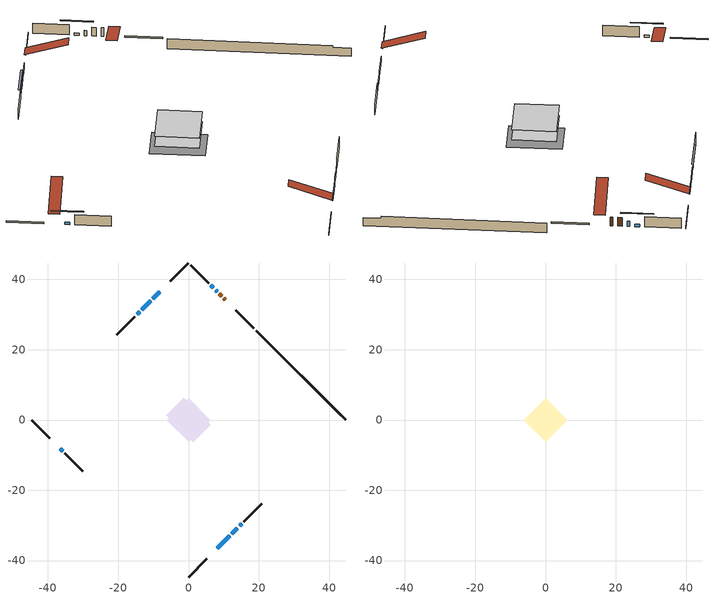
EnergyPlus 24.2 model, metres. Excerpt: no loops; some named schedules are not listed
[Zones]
conditioned space
 floor adiabatic (AdiabaticFloorConstruction): -6.22,0 0,6.22 6.22,0 0,-6.22 z0.98
 floor foundation (Slab1 construction): -6.36,1.33 -1.33,6.36 6.36,-1.33 1.33,-6.36 z-1.4
 wall outside (RimJoist1 construction): 0,-44.7 5.21,-39.48 / -44.7,0 -39.48,-5.21 / 0,44.7 -5.21,39.48 / 18.61,26.09 13.39,31.3 z0.98:1.28
 wall outside (AdiabaticWallConstruction 1): 10.48,34.21 10.09,34.6 / 9.44,35.26 8.8,35.9 z0.98:3.01
 wall outside (AdiabaticWallConstruction): 8.14,36.55 7.75,36.94 / -8.12,36.57 -10.16,34.54 / -10.81,33.88 -13.27,31.43 / 8.12,-36.57 11.68,-33.02 / 12.34,-32.36 13.92,-30.77 / 14.58,-30.12 15.1,-29.59 z0.98:2.2; -36.57,-8.12 -35.85,-8.84 / 7.1,37.6 6.38,38.32 / -13.92,30.77 -14.64,30.05 z0.98:1.54
 wall outside (Wall1 construction): 15.76,-28.94 20.82,-23.87 / -35.2,-9.5 -30.13,-14.56 / -15.3,29.4 -20.36,24.33 / 5.72,38.97 0.66,44.04 z0.98:3.42
 wall foundation (FoundationWall1 construction): 19.26,25.43,-1.4 19.26,25.43,0.98 42.15,2.54,0.98 42.15,2.54,0.51 44.7,0,0.51 44.7,0,-1.4
 window (WindowConstruction 5): 8.14,36.55 7.75,36.94 z0.98:2.2
 window (WindowConstruction 8): -36.57,-8.12 -35.85,-8.84 z0.98:1.54
 window (WindowConstruction): -8.12,36.57 -10.16,34.54 z0.98:2.2
 window (WindowConstruction 1): -10.82,33.88 -13.27,31.43 z0.98:2.2
 window (WindowConstruction 2): 8.12,-36.57 11.68,-33.02 z0.98:2.2
 window (WindowConstruction 3): 12.34,-32.36 13.92,-30.78 z0.98:2.2
 window (WindowConstruction 4): 14.58,-30.12 15.1,-29.59 z0.98:2.2
 window (WindowConstruction 6): 7.1,37.6 6.38,38.32 z0.98:1.54
 window (WindowConstruction 7): -13.92,30.77 -14.64,30.05 z0.98:1.54
 door (Door): 10.48,34.21 10.09,34.6 z0.98:3.01
 door (Door 1): 9.44,35.26 8.8,35.89 z0.98:3.01
 ceiling adiabatic (AdiabaticFloorConstruction): 0,-6.22 6.22,0 0,6.22 -6.22,0 z0.98
attic - vented
 floor to conditioned space (Floor1 construction Reversed): -6.22,0 0,6.22 6.22,0 0,-6.22 z3.42
 roof outside (Roof1 construction): 7.47,-37.23,3.42 1.41,-31.17,6.27 -0.18,-32.77,6.27 5.87,-38.82,3.42; -37.23,-7.47,3.42 -31.17,-1.41,6.27 -32.77,0.18,6.27 -38.82,-5.87,3.42; -7.47,37.23,3.42 -1.41,31.17,6.27 0.18,32.77,6.27 -5.87,38.82,3.42; 11.14,33.56,3.42 5.08,27.5,6.27 6.68,25.91,6.27 12.73,31.96,3.42
shading: -33.92,-10.78 -38.51,-6.19 -38.72,-6.4 -34.13,-10.99 z4.28; 4.44,40.25 9.03,35.66 9.25,35.87 4.65,40.46 z4.28; -16.58,28.12 -11.99,32.71 -12.2,32.92 -16.79,28.33 z4.28
[Building]
Building 1: Terrain=Suburbs
[Site:Location]
Montreal Intl AP_QC: Latitude {deg}=45.47; Longitude {deg}=-73.74; Time Zone {hr}=-5; Elevation {m}=36; Keep Site Location Information=Yes
[Site:GroundTemperature:Shallow]
2.07863, -0.316383, -0.508184, 0.628371, 5.19101, 9.73239, 13.6695, 16.1636, 16.3755, 14.347, 10.5102, 6.10817
[Site:WaterMainsTemperature]
Calculation Method=Schedule; Temperature Schedule=mains temperature schedule
[Material] Roughness=Rough; Thermal Absorptance=0.9
Name | Thickness {m} | Conductivity {W/m-K} | Density {kg/m3} | Specific Heat {J/kg-K} | Solar Absorptance | Visible Absorptance
asphalt or fiberglass shingles | 0.00635 | 0.162714 | 1121.4 | 1465.45 | 0.4 | 0.4
ceiling loosefill ins | 0.0846667 | 0.0480833 | 16.02 | 1046.75 | 0.7 | 0.7
ceiling stud and cavity | 0.1397 | 0.0800577 | 65.682 | 1177.47 | 0.7 | 0.7
concrete 4.0 in. | 0.1016 | 1.803125 | 2242.8 | 837.4 | 0.7 | 0.7
concrete 8.0 in. | 0.2032 | 1.803125 | 2242.8 | 837.4 | 0.7 | 0.7
door material | 0.04445 | 0.0451087 | 512.64 | 1214.23 | 0.7 | 0.7
door material 1 | 0.04445 | 0.188738 | 512.64 | 1214.23 | 0.7 | 0.7
exterior vertical ins | 0.000571448 | 0.029427 | 32.04 | 1214.23 | 0.7 | 0.7
floor covering | 0.0127 | 0.0433444 | 54.468 | 1339.84 | 0.6 | 0.6
floor rigid ins; wall rigid ins | 0.512978 | 0.029427 | 32.04 | 1214.23 | 0.7 | 0.7
floor stud and cavity | 0.1397 | 1.75129 | 37.0049 | 1207.88 | 0.7 | 0.7
furniture material conditioned space 1 | 0.1524 | 0.115458 | 640.8 | 1214.23 | 0.6 | 0.6
gypsum board | 0.0127 | 0.160291 | 801 | 837.4 | 0.6 | 0.6
gypsum board 1 | 0.0127 | 0.160291 | 801 | 837.4 | 0.7 | 0.7
osb sheathing 0.5 in. | 0.0127 | 0.115458 | 512.64 | 1214.23 | 0.7 | 0.7
osb sheathing 0.75 in. | 0.01905 | 0.115458 | 512.64 | 1214.23 | 0.7 | 0.7
osb sheathing 2.0 in. | 0.0508 | 0.115458 | 512.64 | 1214.23 | 0.7 | 0.7
rim joist stud and cavity | 0.0508 | 0.0447578 | 125.044 | 1163.47 | 0.6 | 0.6
wall stud and cavity | 0.1397 | 0.162248 | 139.0536 | 1170.24 | 0.7 | 0.7
wall stud and cavity 1 | 0.0889 | 0.380278 | 52.3479 | 1209.89 | 0.7 | 0.7
wall stud and cavity 2 | 0.0889 | 0.391764 | 83.0341 | 1211.67 | 0.7 | 0.7
wood siding | 0.0254 | 0.102417 | 544.68 | 1172.36 | 0.4 | 0.4
wood siding 1; wood siding 2; wood siding 3 | 0.0254 | 0.102417 | 544.68 | 1172.36 | 0.7 | 0.7
[WindowMaterial:SimpleGlazingSystem]
Name | U-Factor {W/m2-K} | Solar Heat Gain Coefficient
WindowMaterial | 2.93155 | 0.61
WindowMaterial 1 | 2.890102 | 0.66
WindowMaterial 2 | 2.8708 | 0.71
WindowMaterial 3 | 2.91338 | 0.63
WindowMaterial 4 | 3.94791 | 0.68
WindowMaterial 5 | 2.96732 | 0.62
WindowMaterial 6 | 3.000823 | 0.5
[Construction]
AdiabaticFloorConstruction: floor stud and cavity, floor rigid ins, osb sheathing 0.75 in., floor covering
AdiabaticWallConstruction: wood siding 2, wall rigid ins, wall stud and cavity 1, gypsum board
AdiabaticWallConstruction 1: wood siding 3, wall rigid ins, wall stud and cavity 1, gypsum board
Door: door material
Door 1: door material 1
Floor1 construction Reversed: gypsum board, ceiling stud and cavity, ceiling loosefill ins
FoundationWall1 construction: concrete 8.0 in., gypsum board 1
furniture construction conditioned space 1: furniture material conditioned space 1
PartitionWallConstruction: gypsum board, wall stud and cavity 2, gypsum board
RimJoist1 construction: wood siding 1, osb sheathing 2.0 in., rim joist stud and cavity
Roof1 construction: asphalt or fiberglass shingles
Slab1 construction: concrete 4.0 in.
Wall1 construction: wood siding, osb sheathing 0.5 in., wall stud and cavity, gypsum board
WindowConstruction: WindowMaterial
WindowConstruction 1: WindowMaterial 1
WindowConstruction 2: WindowMaterial 2
WindowConstruction 3: WindowMaterial 3
WindowConstruction 4: WindowMaterial 4
WindowConstruction 5: WindowMaterial 5
WindowConstruction 6; WindowConstruction 7; WindowConstruction 8: WindowMaterial 6
[Zone] Multiplier=1; Part of Total Floor Area=Yes
Name | Volume {m3}
attic - vented | 35.8194
conditioned space | 398.2
[Space]
Name | Zone | Volume {m3}
attic - vented 1 | attic - vented | 35.8194
conditioned space 1 | conditioned space | 398.2
[ZoneInfiltration:EffectiveLeakageArea]
infil attic - vented 1: Zone or Space=attic - vented 1; Schedule=Always On Discrete; Effective Air Leakage Area {cm2}=3092; Stack Coefficient=0.000198496; Wind Coefficient=9.51911e-06
[ZoneMixing]
whole house fan mix: Zone or Space=attic - vented; Schedule=Always On Continuous; Design Flow Rate Calculation Method=Flow/Zone; Design Flow Rate {m3/s}=0; Source Zone or Space=conditioned space
[SurfaceProperty:ExposedFoundationPerimeter]
Slab1: Exposed Perimeter Calculation Method=TotalExposedPerimeter; Total Exposed Perimeter {m}=35.967
[InternalMass] Zone or ZoneList=conditioned space; Space or SpaceList=conditioned space 1
Name | Construction | Surface Area {m2}
furniture mass conditioned space 1 | furniture construction conditioned space 1 | 61.84
partition wall mass | PartitionWallConstruction | 154.6
[Lights]
interior lighting: Zone or ZoneList or Space or SpaceList=conditioned space 1; Schedule=interior lighting schedule; Design Level Calculation Method=LightingLevel; Lighting Level {W}=343.2; Return Air Fraction=0; Fraction Radiant=0.6; Fraction Visible=0.2; Fraction Replaceable=1
[People]
occupants: Zone or ZoneList or Space or SpaceList=conditioned space 1; Number of People Schedule=occupants schedule; Number of People Calculation Method=People; Number of People=3; Fraction Radiant=0.314171; Sensible Heat Fraction=0.56303; Activity Level Schedule=occupants activity schedule; Carbon Dioxide Generation Rate {m3/s-W}=0; Enable ASHRAE 55 Comfort Warnings=No; Mean Radiant Temperature Calculation Type=EnclosureAveraged
[ElectricEquipment] Zone or ZoneList or Space or SpaceList=conditioned space 1; Design Level Calculation Method=EquipmentLevel
Name | Schedule | Design Level {W} | Fraction Latent | Fraction Radiant | Fraction Lost
clothes dryer | clothes dryer schedule | 140.772 | 0.015 | 0.081 | 0.85
clothes washer | clothes washer schedule | 32.1985 | 0.03 | 0.162 | 0.7
cooking range | cooking range schedule | 215.147 | 0.08 | 0.432 | 0.2
dishwasher | dishwasher schedule | 66.8632 | 0.3 | 0.18 | 0.4
fridge | fridge schedule | 72.9452 | 0 | 0.6 | 0
mech vent bath fan 0 | mech vent bath fan 0 schedule | 50.2 | 0 | 0 | 1
mech vent house fan | mech vent house fan schedule | 0 | 0 | 0 | 1
mech vent house fan cfis | mech vent house fan cfis schedule | 0 | 0 | 0 | 0
mech vent range fan 0 | mech vent range fan 0 schedule | 57 | 0 | 0 | 1
misc plug loads | misc plug loads schedule | 494.7 | 0.045 | 0.513 | 0.1
whole house fan | Always On Discrete | 0 | 0 | 0 | 1
[OtherEquipment] Zone or ZoneList or Space or SpaceList=conditioned space 1; Design Level Calculation Method=EquipmentLevel
Name | Fuel Type | Schedule | Design Level {W} | Fraction Latent | Fraction Radiant | Fraction Lost
clothes dryer 1 | Electricity | clothes dryer schedule | 0 | 0.015 | 0.081 | 0.85
cooking range 1 | Electricity | cooking range schedule | 0 | 0.08 | 0.432 | 0.2
general water use latent | None | general water use schedule | 62.594 | 1 | 0 | 0
general water use sensible | None | general water use schedule | -61.6891 | 0 | 0.6 | 0
mech vent house fan latent load | None | Always On Discrete | 0 | 1 | 0 | 0
mech vent house fan sensible load | None | Always On Discrete | 0 | 0 | 0 | 0
water heater energy adjustment1 | Electricity | Always On Discrete | 0.01 | 0 | 0 | 1
[ZoneInfiltration:DesignFlowRate] Zone or ZoneList or Space or SpaceList=conditioned space 1; Schedule=Always On Discrete; Design Flow Rate Calculation Method=Flow/Zone; Design Flow Rate {m3/s}=0
infil flow; natural vent flow; whole house fan flow
[AvailabilityManager:Scheduled]
central ac airloop Availability Manager: Schedule=Always On Discrete
[Foundation:Kiva]
Foundation Kiva 1: Initial Indoor Air Temperature {C}=18; Wall Height Above Grade {m}=0.979993; Wall Depth Below Slab {m}=0.2032; Custom Block Material Name 1=exterior vertical ins; Custom Block Depth 1 {m}=2.38; Custom Block X Position 1 {m}=0.2159; Custom Block Z Position 1 {m}=0
[Foundation:Kiva:Settings]
Soil Conductivity {W/m-K}=0.849921; Soil Density {kg/m3}=1842.3; Soil Specific Heat {J/kg-K}=418.7; Ground Solar Absorptivity=0.9; Ground Thermal Absorptivity=0.9; Ground Surface Roughness {m}=0.03; Far-Field Width {m}=40; Deep-Ground Boundary Condition=ZeroFlux; Deep-Ground Depth {m}=40; Minimum Cell Dimension {m}=0.2; Maximum Cell Growth Coefficient=3; Simulation Timestep=Timestep
[Exterior:Lights]
exterior lighting: Schedule=exterior lighting schedule; Design Level {W}=75.6
[EnergyManagementSystem:GlobalVariable]
central_ac_airloop_Fan_RTF
infil_program_Qfan
infil_program_Qinf
natural_vent_program_Qnv
natural_vent_program_Qwhf
[EnergyManagementSystem:Sensor]
Name | Output:Variable or Output:Meter Index Key | Output:Variable or Output:Meter
airflow_gain | infil flow | Infiltration Sensible Heat Gain Energy
airflow_gain_1 | natural vent flow | Infiltration Sensible Heat Gain Energy
airflow_gain_2 | whole house fan flow | Infiltration Sensible Heat Gain Energy
airflow_loss | infil flow | Infiltration Sensible Heat Loss Energy
airflow_loss_1 | natural vent flow | Infiltration Sensible Heat Loss Energy
airflow_loss_2 | whole house fan flow | Infiltration Sensible Heat Loss Energy
clg_load_cond |  | Cooling:EnergyTransfer:Zone:CONDITIONED SPACE
clg_sp_s; clg_sp_s_1 | cooling setpoint | Schedule Value
clothes_dryer_exhaust_0_sch_s | clothes dryer exhaust 0 schedule | Schedule Value
cool_season | cooling season schedule | Schedule Value
htg_load_cond |  | Heating:EnergyTransfer:Zone:CONDITIONED SPACE
htg_sp_s; htg_sp_s_1 | heating setpoint | Schedule Value
ig_ee_conv | clothes dryer | Electric Equipment Convective Heating Energy
ig_ee_conv_2 | cooking range | Electric Equipment Convective Heating Energy
ig_ee_conv_4 | fridge | Electric Equipment Convective Heating Energy
ig_ee_conv_5 | misc plug loads | Electric Equipment Convective Heating Energy
ig_ee_conv_6 | whole house fan | Electric Equipment Convective Heating Energy
ig_ee_rad | clothes dryer | Electric Equipment Radiant Heating Energy
ig_ee_rad_2 | cooking range | Electric Equipment Radiant Heating Energy
ig_ee_rad_4 | fridge | Electric Equipment Radiant Heating Energy
ig_ee_rad_5 | misc plug loads | Electric Equipment Radiant Heating Energy
ig_ee_rad_6 | whole house fan | Electric Equipment Radiant Heating Energy
ig_lgt_conv | interior lighting | Lights Convective Heating Energy
ig_lgt_rad | interior lighting | Lights Radiant Heating Energy
ig_lgt_vis | interior lighting | Lights Visible Radiation Heating Energy
ig_oe_conv | clothes dryer 1 | Other Equipment Convective Heating Energy
ig_oe_conv_1 | cooking range 1 | Other Equipment Convective Heating Energy
ig_oe_conv_2 | general water use latent | Other Equipment Convective Heating Energy
ig_oe_conv_3 | general water use sensible | Other Equipment Convective Heating Energy
ig_oe_conv_4 | water heater energy adjustment1 | Other Equipment Convective Heating Energy
ig_oe_rad | clothes dryer 1 | Other Equipment Radiant Heating Energy
ig_oe_rad_1 | cooking range 1 | Other Equipment Radiant Heating Energy
ig_oe_rad_2 | general water use latent | Other Equipment Radiant Heating Energy
ig_oe_rad_3 | general water use sensible | Other Equipment Radiant Heating Energy
ig_oe_rad_4 | water heater energy adjustment1 | Other Equipment Radiant Heating Energy
ig_ppl_conv | occupants | People Convective Heating Energy
ig_ppl_rad | occupants | People Radiant Heating Energy
im_conv | furniture mass conditioned space 1 | Surface Inside Face Convection Heat Gain Energy
im_conv_1 | partition wall mass | Surface Inside Face Convection Heat Gain Energy
im_ig | furniture mass conditioned space 1 | Surface Inside Face Internal Gains Radiation Heat Gain Energy
im_ig_1 | partition wall mass | Surface Inside Face Internal Gains Radiation Heat Gain Energy
im_lgt | furniture mass conditioned space 1 | Surface Inside Face Lights Radiation Heat Gain Energy
im_lgt_1 | partition wall mass | Surface Inside Face Lights Radiation Heat Gain Energy
im_sol | furniture mass conditioned space 1 | Surface Inside Face Solar Radiation Heat Gain Energy
im_sol_1 | partition wall mass | Surface Inside Face Solar Radiation Heat Gain Energy
im_surf | furniture mass conditioned space 1 | Surface Inside Face Net Surface Thermal Radiation Heat Gain Energy
im_surf_1 | partition wall mass | Surface Inside Face Net Surface Thermal Radiation Heat Gain Energy
mech_vent_bath_fan_0_sch_s | mech vent bath fan 0 schedule | Schedule Value
mech_vent_range_fan_0_sch_s | mech vent range fan 0 schedule | Schedule Value
mv_conv | mech vent bath fan 0 | Electric Equipment Convective Heating Energy
mv_conv_1 | mech vent house fan | Electric Equipment Convective Heating Energy
mv_conv_2 | mech vent house fan cfis | Electric Equipment Convective Heating Energy
mv_conv_3 | mech vent range fan 0 | Electric Equipment Convective Heating Energy
mv_conv_4 | mech vent house fan latent load | Other Equipment Convective Heating Energy
mv_conv_5 | mech vent house fan sensible load | Other Equipment Convective Heating Energy
mv_rad | mech vent bath fan 0 | Electric Equipment Radiant Heating Energy
mv_rad_1 | mech vent house fan | Electric Equipment Radiant Heating Energy
mv_rad_2 | mech vent house fan cfis | Electric Equipment Radiant Heating Energy
mv_rad_3 | mech vent range fan 0 | Electric Equipment Radiant Heating Energy
mv_rad_4 | mech vent house fan latent load | Other Equipment Radiant Heating Energy
mv_rad_5 | mech vent house fan sensible load | Other Equipment Radiant Heating Energy
natural_vent_s | natural vent schedule | Schedule Value
out_pb_s |  | Site Outdoor Air Barometric Pressure
out_wt_s |  | Site Outdoor Air Humidity Ratio
site_vw_s |  | Site Wind Speed
ss_back_out | Window1 | Surface Window Shortwave from Zone Back Out Window Heat Transfer Rate
ss_back_out_1 | Window10 | Surface Window Shortwave from Zone Back Out Window Heat Transfer Rate
ss_back_out_2 | Window2 | Surface Window Shortwave from Zone Back Out Window Heat Transfer Rate
ss_back_out_3 | Window4 | Surface Window Shortwave from Zone Back Out Window Heat Transfer Rate
ss_back_out_4 | Window5 | Surface Window Shortwave from Zone Back Out Window Heat Transfer Rate
ss_back_out_5 | Window6 | Surface Window Shortwave from Zone Back Out Window Heat Transfer Rate
ss_back_out_6 | Window7 | Surface Window Shortwave from Zone Back Out Window Heat Transfer Rate
ss_back_out_7 | Window8 | Surface Window Shortwave from Zone Back Out Window Heat Transfer Rate
ss_back_out_8 | Window9 | Surface Window Shortwave from Zone Back Out Window Heat Transfer Rate
ss_conv | Door1 | Surface Inside Face Convection Heat Gain Energy
ss_conv_1 | Door2 | Surface Inside Face Convection Heat Gain Energy
ss_conv_10 | Window9 | Surface Inside Face Convection Heat Gain Energy
ss_conv_2 | Window1 | Surface Inside Face Convection Heat Gain Energy
ss_conv_3 | Window10 | Surface Inside Face Convection Heat Gain Energy
ss_conv_4 | Window2 | Surface Inside Face Convection Heat Gain Energy
ss_conv_5 | Window4 | Surface Inside Face Convection Heat Gain Energy
ss_conv_6 | Window5 | Surface Inside Face Convection Heat Gain Energy
ss_conv_7 | Window6 | Surface Inside Face Convection Heat Gain Energy
ss_conv_8 | Window7 | Surface Inside Face Convection Heat Gain Energy
ss_conv_9 | Window8 | Surface Inside Face Convection Heat Gain Energy
ss_ig | Door1 | Surface Inside Face Internal Gains Radiation Heat Gain Energy
ss_ig_1 | Door2 | Surface Inside Face Internal Gains Radiation Heat Gain Energy
ss_ig_10 | Window9 | Surface Inside Face Internal Gains Radiation Heat Gain Energy
ss_ig_2 | Window1 | Surface Inside Face Internal Gains Radiation Heat Gain Energy
ss_ig_3 | Window10 | Surface Inside Face Internal Gains Radiation Heat Gain Energy
ss_ig_4 | Window2 | Surface Inside Face Internal Gains Radiation Heat Gain Energy
ss_ig_5 | Window4 | Surface Inside Face Internal Gains Radiation Heat Gain Energy
ss_ig_6 | Window5 | Surface Inside Face Internal Gains Radiation Heat Gain Energy
ss_ig_7 | Window6 | Surface Inside Face Internal Gains Radiation Heat Gain Energy
ss_ig_8 | Window7 | Surface Inside Face Internal Gains Radiation Heat Gain Energy
ss_ig_9 | Window8 | Surface Inside Face Internal Gains Radiation Heat Gain Energy
ss_lgt | Door1 | Surface Inside Face Lights Radiation Heat Gain Energy
ss_lgt_1 | Door2 | Surface Inside Face Lights Radiation Heat Gain Energy
ss_sol | Door1 | Surface Inside Face Solar Radiation Heat Gain Energy
ss_sol_1 | Door2 | Surface Inside Face Solar Radiation Heat Gain Energy
ss_surf | Door1 | Surface Inside Face Net Surface Thermal Radiation Heat Gain Energy
ss_surf_1 | Door2 | Surface Inside Face Net Surface Thermal Radiation Heat Gain Energy
ss_surf_10 | Window9 | Surface Inside Face Net Surface Thermal Radiation Heat Gain Energy
ss_surf_2 | Window1 | Surface Inside Face Net Surface Thermal Radiation Heat Gain Energy
ss_surf_3 | Window10 | Surface Inside Face Net Surface Thermal Radiation Heat Gain Energy
ss_surf_4 | Window2 | Surface Inside Face Net Surface Thermal Radiation Heat Gain Energy
ss_surf_5 | Window4 | Surface Inside Face Net Surface Thermal Radiation Heat Gain Energy
ss_surf_6 | Window5 | Surface Inside Face Net Surface Thermal Radiation Heat Gain Energy
ss_surf_7 | Window6 | Surface Inside Face Net Surface Thermal Radiation Heat Gain Energy
ss_surf_8 | Window7 | Surface Inside Face Net Surface Thermal Radiation Heat Gain Energy
ss_surf_9 | Window8 | Surface Inside Face Net Surface Thermal Radiation Heat Gain Energy
ss_trans_in | Window1 | Surface Window Transmitted Solar Radiation Rate
ss_trans_in_1 | Window10 | Surface Window Transmitted Solar Radiation Rate
ss_trans_in_2 | Window2 | Surface Window Transmitted Solar Radiation Rate
ss_trans_in_3 | Window4 | Surface Window Transmitted Solar Radiation Rate
ss_trans_in_4 | Window5 | Surface Window Transmitted Solar Radiation Rate
ss_trans_in_5 | Window6 | Surface Window Transmitted Solar Radiation Rate
ss_trans_in_6 | Window7 | Surface Window Transmitted Solar Radiation Rate
ss_trans_in_7 | Window8 | Surface Window Transmitted Solar Radiation Rate
ss_trans_in_8 | Window9 | Surface Window Transmitted Solar Radiation Rate
ss_trans_out | Window1 | Surface Inside Face Initial Transmitted Diffuse Transmitted Out Window Solar Radiation Rate
ss_trans_out_1 | Window10 | Surface Inside Face Initial Transmitted Diffuse Transmitted Out Window Solar Radiation Rate
ss_trans_out_2 | Window2 | Surface Inside Face Initial Transmitted Diffuse Transmitted Out Window Solar Radiation Rate
ss_trans_out_3 | Window4 | Surface Inside Face Initial Transmitted Diffuse Transmitted Out Window Solar Radiation Rate
ss_trans_out_4 | Window5 | Surface Inside Face Initial Transmitted Diffuse Transmitted Out Window Solar Radiation Rate
ss_trans_out_5 | Window6 | Surface Inside Face Initial Transmitted Diffuse Transmitted Out Window Solar Radiation Rate
ss_trans_out_6 | Window7 | Surface Inside Face Initial Transmitted Diffuse Transmitted Out Window Solar Radiation Rate
ss_trans_out_7 | Window8 | Surface Inside Face Initial Transmitted Diffuse Transmitted Out Window Solar Radiation Rate
ss_trans_out_8 | Window9 | Surface Inside Face Initial Transmitted Diffuse Transmitted Out Window Solar Radiation Rate
s_conv | Floor1 | Surface Inside Face Convection Heat Gain Energy
s_conv_1 | FoundationWall1 | Surface Inside Face Convection Heat Gain Energy
s_conv_10 | Wall1:225 | Surface Inside Face Convection Heat Gain Energy
s_conv_11 | Wall1:315 | Surface Inside Face Convection Heat Gain Energy
s_conv_12 | Wall1:45 | Surface Inside Face Convection Heat Gain Energy
s_conv_2 | inferred conditioned ceiling | Surface Inside Face Convection Heat Gain Energy
s_conv_3 | inferred conditioned floor | Surface Inside Face Convection Heat Gain Energy
s_conv_4 | RimJoist1:135 | Surface Inside Face Convection Heat Gain Energy
s_conv_5 | RimJoist1:225 | Surface Inside Face Convection Heat Gain Energy
s_conv_6 | RimJoist1:315 | Surface Inside Face Convection Heat Gain Energy
s_conv_7 | RimJoist1:45 | Surface Inside Face Convection Heat Gain Energy
s_conv_8 | Slab1 | Surface Inside Face Convection Heat Gain Energy
s_conv_9 | Wall1:135 | Surface Inside Face Convection Heat Gain Energy
s_ig | Floor1 | Surface Inside Face Internal Gains Radiation Heat Gain Energy
s_ig_1 | FoundationWall1 | Surface Inside Face Internal Gains Radiation Heat Gain Energy
s_ig_10 | Wall1:225 | Surface Inside Face Internal Gains Radiation Heat Gain Energy
s_ig_11 | Wall1:315 | Surface Inside Face Internal Gains Radiation Heat Gain Energy
s_ig_12 | Wall1:45 | Surface Inside Face Internal Gains Radiation Heat Gain Energy
s_ig_2 | inferred conditioned ceiling | Surface Inside Face Internal Gains Radiation Heat Gain Energy
s_ig_3 | inferred conditioned floor | Surface Inside Face Internal Gains Radiation Heat Gain Energy
s_ig_4 | RimJoist1:135 | Surface Inside Face Internal Gains Radiation Heat Gain Energy
s_ig_5 | RimJoist1:225 | Surface Inside Face Internal Gains Radiation Heat Gain Energy
s_ig_6 | RimJoist1:315 | Surface Inside Face Internal Gains Radiation Heat Gain Energy
s_ig_7 | RimJoist1:45 | Surface Inside Face Internal Gains Radiation Heat Gain Energy
s_ig_8 | Slab1 | Surface Inside Face Internal Gains Radiation Heat Gain Energy
s_ig_9 | Wall1:135 | Surface Inside Face Internal Gains Radiation Heat Gain Energy
s_lgt | Floor1 | Surface Inside Face Lights Radiation Heat Gain Energy
s_lgt_1 | FoundationWall1 | Surface Inside Face Lights Radiation Heat Gain Energy
s_lgt_10 | Wall1:225 | Surface Inside Face Lights Radiation Heat Gain Energy
s_lgt_11 | Wall1:315 | Surface Inside Face Lights Radiation Heat Gain Energy
s_lgt_12 | Wall1:45 | Surface Inside Face Lights Radiation Heat Gain Energy
s_lgt_2 | inferred conditioned ceiling | Surface Inside Face Lights Radiation Heat Gain Energy
s_lgt_3 | inferred conditioned floor | Surface Inside Face Lights Radiation Heat Gain Energy
s_lgt_4 | RimJoist1:135 | Surface Inside Face Lights Radiation Heat Gain Energy
s_lgt_5 | RimJoist1:225 | Surface Inside Face Lights Radiation Heat Gain Energy
s_lgt_6 | RimJoist1:315 | Surface Inside Face Lights Radiation Heat Gain Energy
s_lgt_7 | RimJoist1:45 | Surface Inside Face Lights Radiation Heat Gain Energy
s_lgt_8 | Slab1 | Surface Inside Face Lights Radiation Heat Gain Energy
s_lgt_9 | Wall1:135 | Surface Inside Face Lights Radiation Heat Gain Energy
s_sol | Floor1 | Surface Inside Face Solar Radiation Heat Gain Energy
s_sol_1 | FoundationWall1 | Surface Inside Face Solar Radiation Heat Gain Energy
s_sol_10 | Wall1:225 | Surface Inside Face Solar Radiation Heat Gain Energy
s_sol_11 | Wall1:315 | Surface Inside Face Solar Radiation Heat Gain Energy
s_sol_12 | Wall1:45 | Surface Inside Face Solar Radiation Heat Gain Energy
s_sol_2 | inferred conditioned ceiling | Surface Inside Face Solar Radiation Heat Gain Energy
s_sol_3 | inferred conditioned floor | Surface Inside Face Solar Radiation Heat Gain Energy
s_sol_4 | RimJoist1:135 | Surface Inside Face Solar Radiation Heat Gain Energy
s_sol_5 | RimJoist1:225 | Surface Inside Face Solar Radiation Heat Gain Energy
s_sol_6 | RimJoist1:315 | Surface Inside Face Solar Radiation Heat Gain Energy
s_sol_7 | RimJoist1:45 | Surface Inside Face Solar Radiation Heat Gain Energy
s_sol_8 | Slab1 | Surface Inside Face Solar Radiation Heat Gain Energy
s_sol_9 | Wall1:135 | Surface Inside Face Solar Radiation Heat Gain Energy
s_surf | Floor1 | Surface Inside Face Net Surface Thermal Radiation Heat Gain Energy
